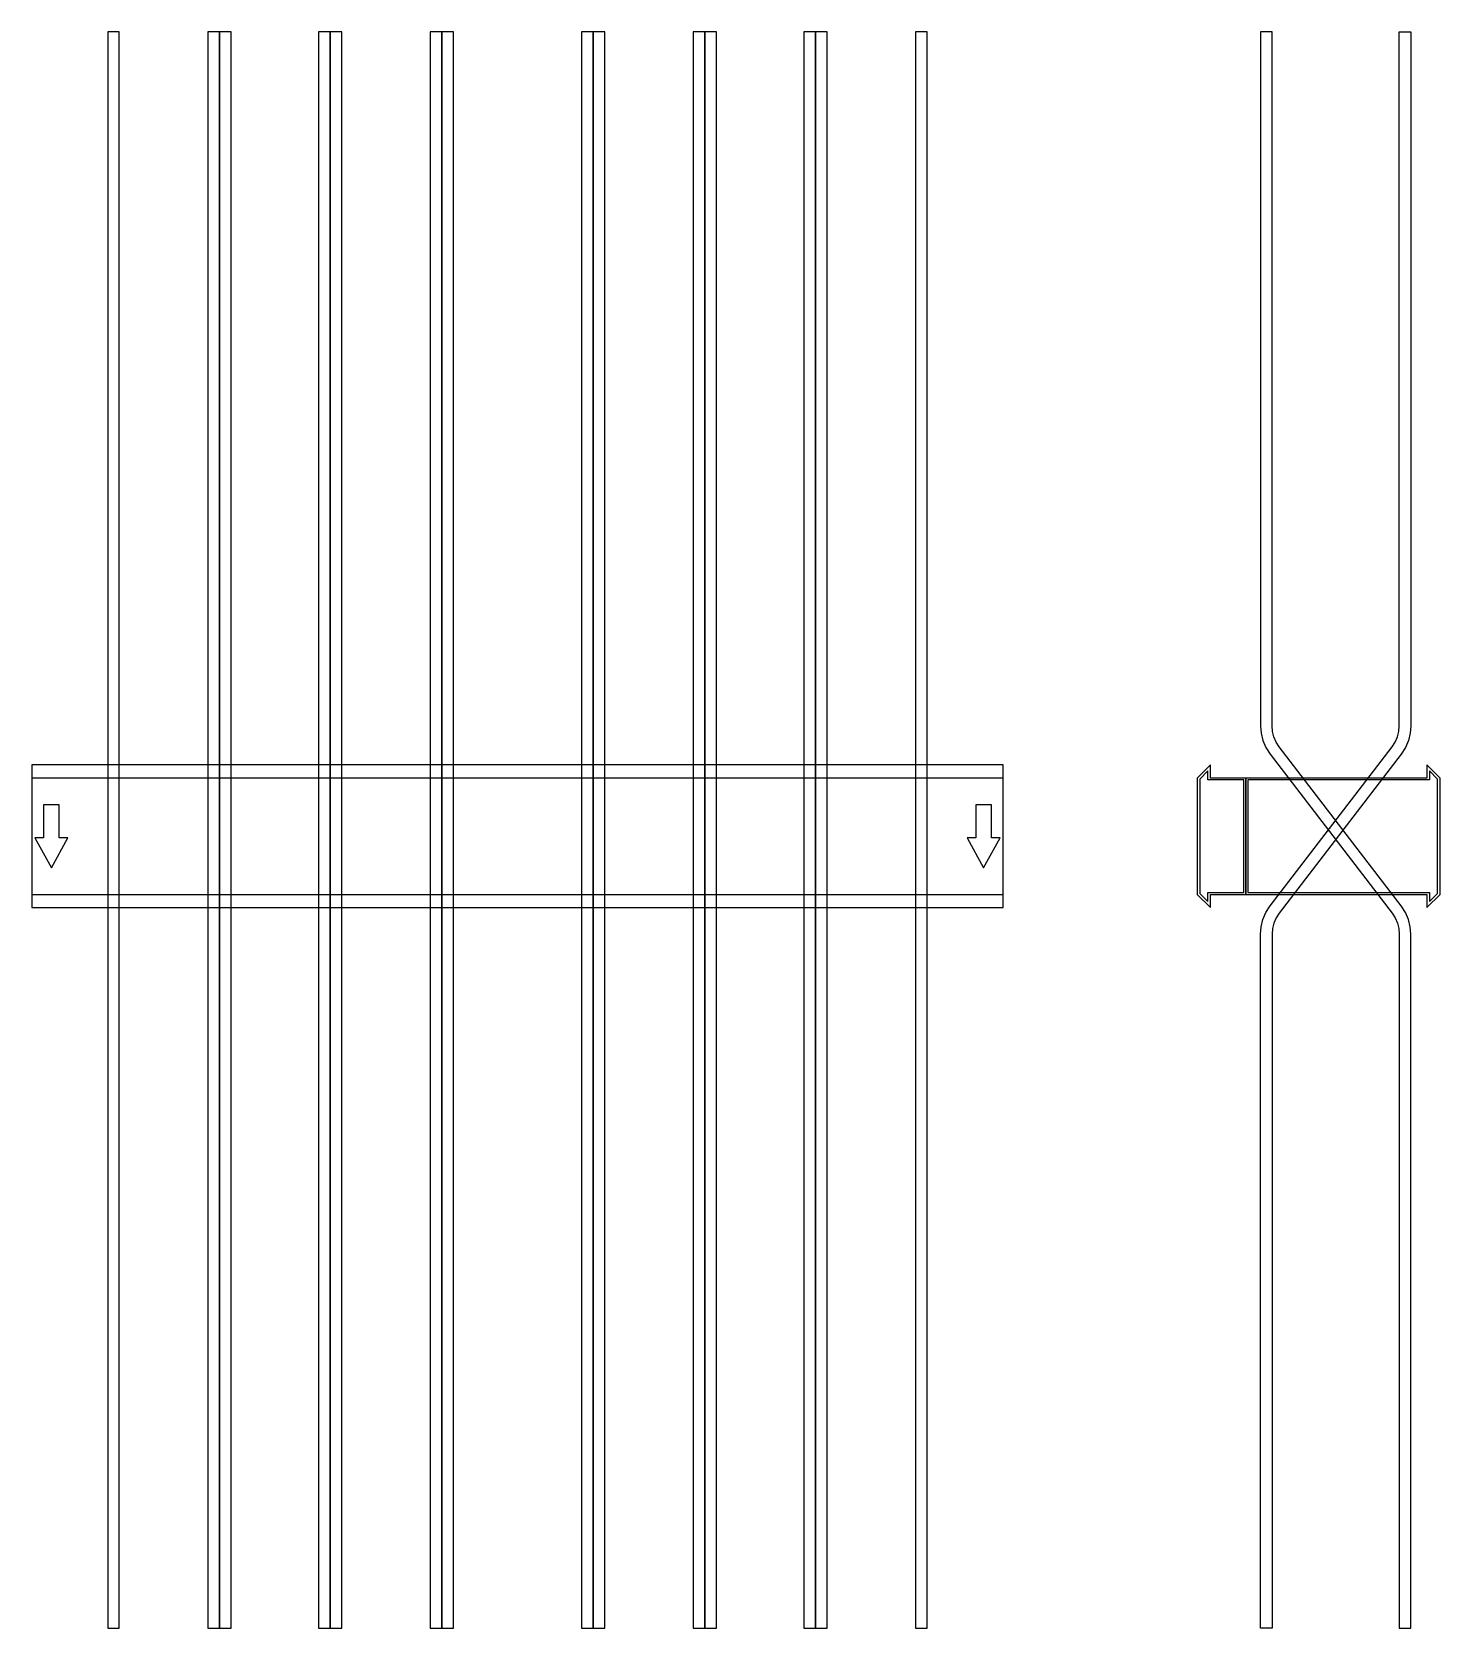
# Model space of a CAD drawing. Extents: x 0 to 1450, y -815 to 828.
import ezdxf

# ---------------------------------------------------------------- set-up
doc = ezdxf.new("R2010")
doc.units = 0
doc.layers.add('Halfen', color=7, linetype='CONTINUOUS')

msp = doc.modelspace()

# ---------------------------------------------------------------- linework, layer by layer
at = {"layer": 'Halfen', "color": 7}
for points in [[(90, -815.455), (90, 828.419), (78, 828.419), (78, -815.455)], [(193, -815.455), (193, 828.419), (181, 828.419), (181, -815.455)], [(205, -815.455), (205, 828.419), (193, 828.419), (193, -815.455)], [(307, -815.455), (307, 828.419), (295, 828.419), (295, -815.455)], [(319, -815.455), (319, 828.419), (307, 828.419), (307, -815.455)], [(422, -815.455), (422, 828.419), (410, 828.419), (410, -815.455)], [(434, -815.455), (434, 828.419), (422, 828.419), (422, -815.455)], [(578, -815.455), (578, 828.419), (566, 828.419), (566, -815.455)], [(590, -815.455), (590, 828.419), (578, 828.419), (578, -815.455)], [(693, -815.455), (693, 828.419), (681, 828.419), (681, -815.455)], [(705, -815.455), (705, 828.419), (693, 828.419), (693, -815.455)], [(807, -815.455), (807, 828.419), (795, 828.419), (795, -815.455)], [(819, -815.455), (819, 828.419), (807, 828.419), (807, -815.455)], [(922, -815.455), (922, 828.419), (910, 828.419), (910, -815.455)], [(1420, -815.455), (1420, -100.956), (1419.359, -93.137), (1417.453, -85.527), (1414.332, -78.329), (1410.081, -71.735), (1284.439, 92.004), (1281.251, 96.949), (1278.911, 102.348), (1277.481, 108.055), (1277, 113.919), (1277, 167.419), (1277, 828.419), (1265, 828.419), (1265, 167.419), (1265, 113.919), (1265.641, 106.101), (1267.547, 98.49), (1270.668, 91.292), (1274.919, 84.699), (1400.561, -79.04), (1403.749, -83.986), (1406.089, -89.384), (1407.519, -95.092), (1408, -100.956), (1408, -815.455)], [(1265, -815.455), (1265, -100.956), (1265.641, -93.137), (1267.547, -85.527), (1270.668, -78.329), (1274.919, -71.735), (1400.561, 92.004), (1403.749, 96.949), (1406.089, 102.348), (1407.519, 108.055), (1408, 113.919), (1408, 167.419), (1408, 828.419), (1420, 828.419), (1420, 167.419), (1420, 113.919), (1419.359, 106.101), (1417.453, 98.49), (1414.332, 91.292), (1410.081, 84.699), (1284.439, -79.04), (1281.251, -83.986), (1278.911, -89.384), (1277.481, -95.092), (1277, -100.956), (1277, -815.455)], [(0, -73.5), (1000, -73.5), (1000, 73.5), (0, 73.5)], [(1250, -60), (1250, 60), (1213.5, 60), (1213.5, 73.5), (1200, 60), (1200, -60), (1213.5, -73.5), (1213.5, -60)], [(1248, -58), (1248, 58), (1211, 58), (1211, 67.25), (1202.5, 58.75), (1202.5, -58.75), (1211, -67.25), (1211, -58)], [(1450, -60), (1450, 60), (1436.5, 73.5), (1436.5, 60), (1250, 60), (1250, -60), (1436.5, -60), (1436.5, -73.5)], [(1447.5, -58.75), (1447.5, 58.75), (1439, 67.25), (1439, 58), (1252, 58), (1252, -58), (1439, -58), (1439, -67.25)], [(0, -60), (1000, -60), (1000, 60), (0, 60)], [(20, -32.5), (37, -1.5), (28, -1.5), (28, 32.5), (12, 32.5), (12, -1.5), (3, -1.5)], [(980, -32.5), (997, -1.5), (988, -1.5), (988, 32.5), (972, 32.5), (972, -1.5), (963, -1.5)]]:
    msp.add_lwpolyline(points, close=True, dxfattribs=at)

doc.saveas('drawing.dxf')
